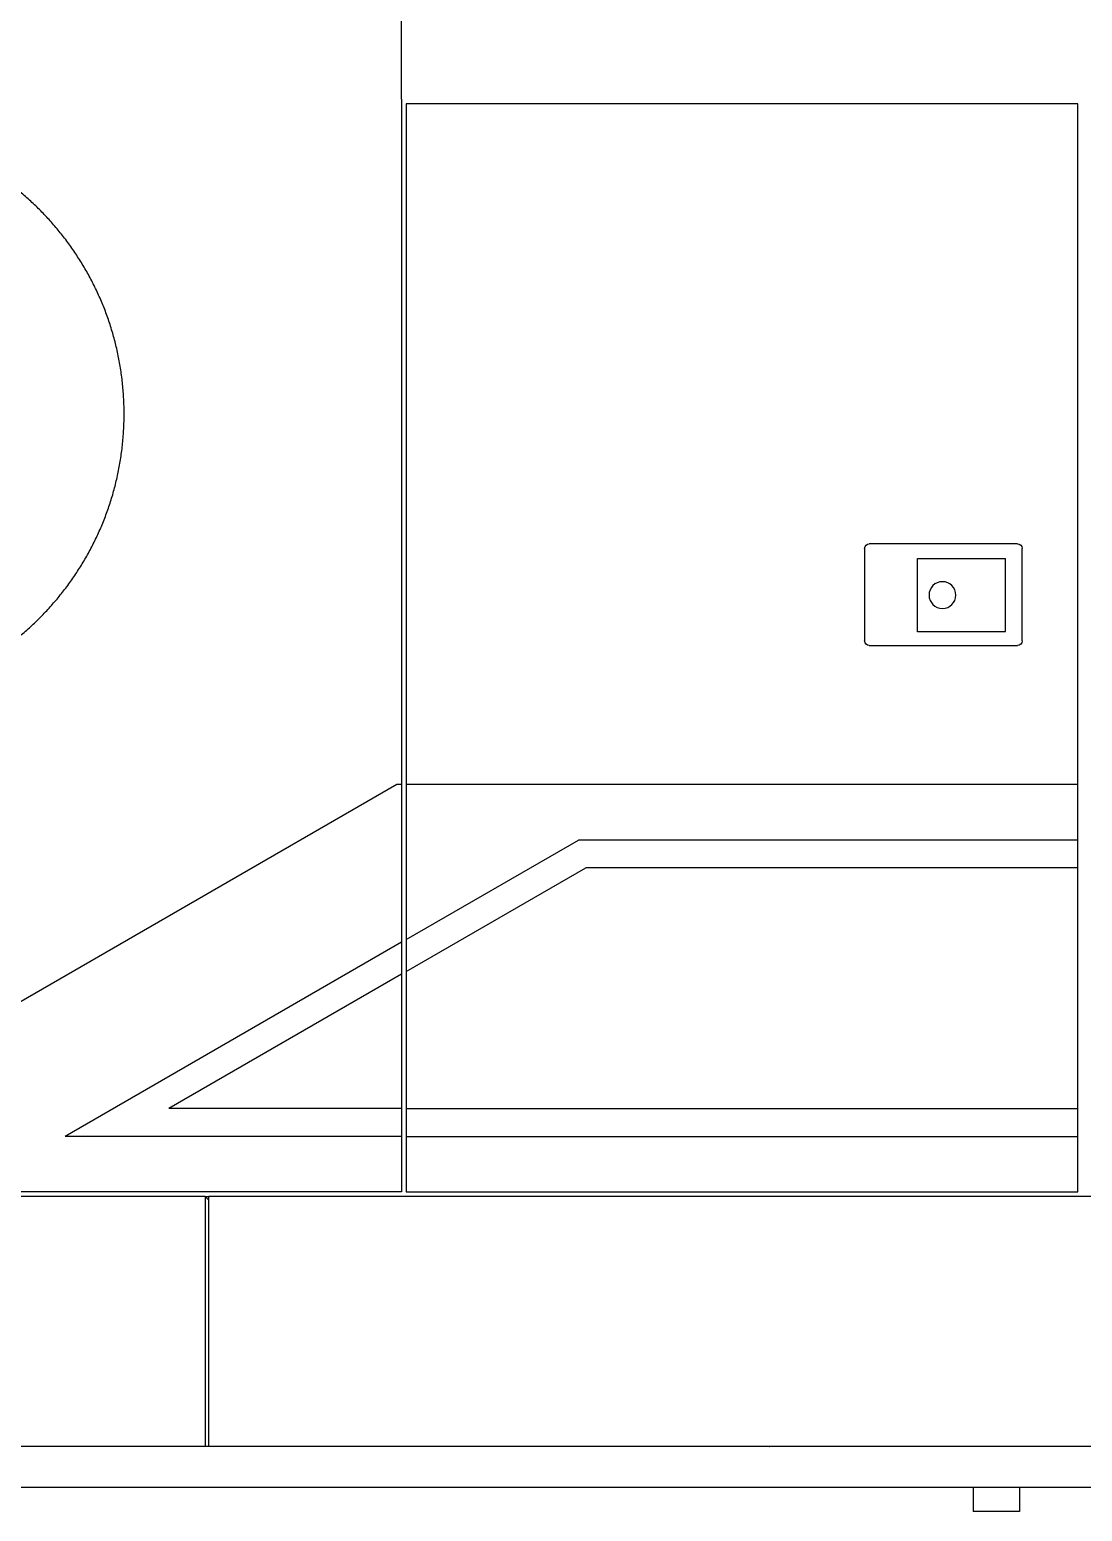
# Model space of a CAD drawing. Header units: millimetres. Extents: x -2078669 to -1085629, y -5987148 to 310365.
# Drawn here: x -1473727 to -1470886, y -770178 to -766178 of the extents above; entities that cross this region are included whole.
import ezdxf

# ---------------------------------------------------------------- set-up
doc = ezdxf.new("R2010")
doc.units = ezdxf.units.MM
doc.header["$LTSCALE"] = 500
doc.linetypes.add('PHANTOM', pattern=[8, 3, -1, 1, -1, 1, -1])
doc.layers.add('2', color=7, linetype='Continuous')
doc.layers.add('D-BYP-STRB', color=5, linetype='Continuous', lineweight=25)

# ---------------------------------------------------------------- blocks, each defined once
blk = doc.blocks.new('A$C57306f55')
at = {"layer": 'D-BYP-STRB', "linetype": 'Continuous'}
for p, q in [((2817, 3566.7), (2817, 3599.9)), ((2817, 3504.9), (2817, 3566.7)), ((2817, 3504.9), (2817, 2324.9)), ((2087, 2324.9), (2087, 3499.9)), ((2087, 3499.9), (2812, 3499.9)), ((2812, 3499.9), (2812, 2324.9)), ((2152, 3024.9), (2312, 3024.9)), ((2147, 2919.9), (2147, 3019.9)), ((2167.9, 3008.9), (2165, 3008.9)), ((2165, 2930), (2165, 3008.9)), ((2260, 3008.9), (2167.9, 3008.9)), ((2260, 2929.9), (2260, 3008.9)), ((2317, 3019.9), (2317, 2919.9)), ((2165, 2929.9), (2259.9, 2929.9)), ((2312, 2914.9), (2152, 2914.9)), ((2087, 2764.9), (2812, 2764.9)), ((2817, 2764.9), (2822, 2764.9)), ((2822, 2764.9), (3480.2, 2384.9)), ((2087, 2704.9), (2625.9, 2704.9)), ((2812, 2597.5), (2625.9, 2704.9)), ((2087, 2674.9), (2617.9, 2674.9)), ((2812, 2562.8), (2617.9, 2674.9)), ((2817, 2594.6), (3180.2, 2384.9)), ((2817, 2560), (3068.2, 2414.9)), ((2812, 2414.9), (2087, 2414.9)), ((2817, 2414.9), (3068.2, 2414.9)), ((2812, 2384.9), (2087, 2384.9)), ((2817, 2384.9), (3180.2, 2384.9)), ((2812, 2324.9), (2087, 2324.9)), ((2817, 2324.9), (3704.7, 2324.9)), ((1869, 2319.9), (3025, 2319.9)), ((2303.5, 2319.9), (2303.5, 2319.9)), ((2555.5, 2319.9), (2555.5, 2319.9)), ((3029, 2319.9), (3025, 2319.9)), ((3025, 2307.9), (3025, 2319.9)), ((3025, 2315.9), (3029, 2319.9)), ((3025, 2049.9), (3025, 2307.9)), ((3029, 2319.9), (5020, 2319.9)), ((3029, 2319.9), (3029, 2307.9)), ((3029, 2307.9), (3029, 2049.9)), ((3120.5, 2319.9), (3120.5, 2319.9)), ((1030, 2049.9), (5020, 2049.9)), ((4900, 2005.9), (2005, 2005.9)), ((2150, 2005.9), (2150, 1979.9)), ((2200, 2005.9), (2200, 1979.9)), ((2150, 1979.9), (2200, 1979.9))]:
    blk.add_line(p, q, dxfattribs=at)
at = {"layer": 'D-BYP-STRB', "linetype": 'PHANTOM'}
blk.add_circle((3428.4, 3165.1), 312, dxfattribs=at)
at = {"layer": 'D-BYP-STRB', "linetype": 'Continuous'}
blk.add_circle((2233, 2969.4), 14.5, dxfattribs=at)
for centre, radius, start, end in [((2152, 3019.9), 5, 90, 180), ((2312, 3019.9), 5, 0, 90), ((2152, 2919.9), 5, 180, 270), ((2312, 2919.9), 5, 270, 0), ((2090, 2329.9), 10, 270, 271.5809), ((2420.2, 2048.3), 1.6, 90, 104.9314)]:
    blk.add_arc(centre, radius, start, end, dxfattribs=at)

msp = doc.modelspace()

# ---------------------------------------------------------------- block references
at = {"layer": '2', "xscale": -2.5, "yscale": 2.5, "zscale": 2.5}
msp.add_blockref('A$C57306f55', (-1465681.1, -775128.2, 708000), dxfattribs=at)

doc.saveas('drawing.dxf')
